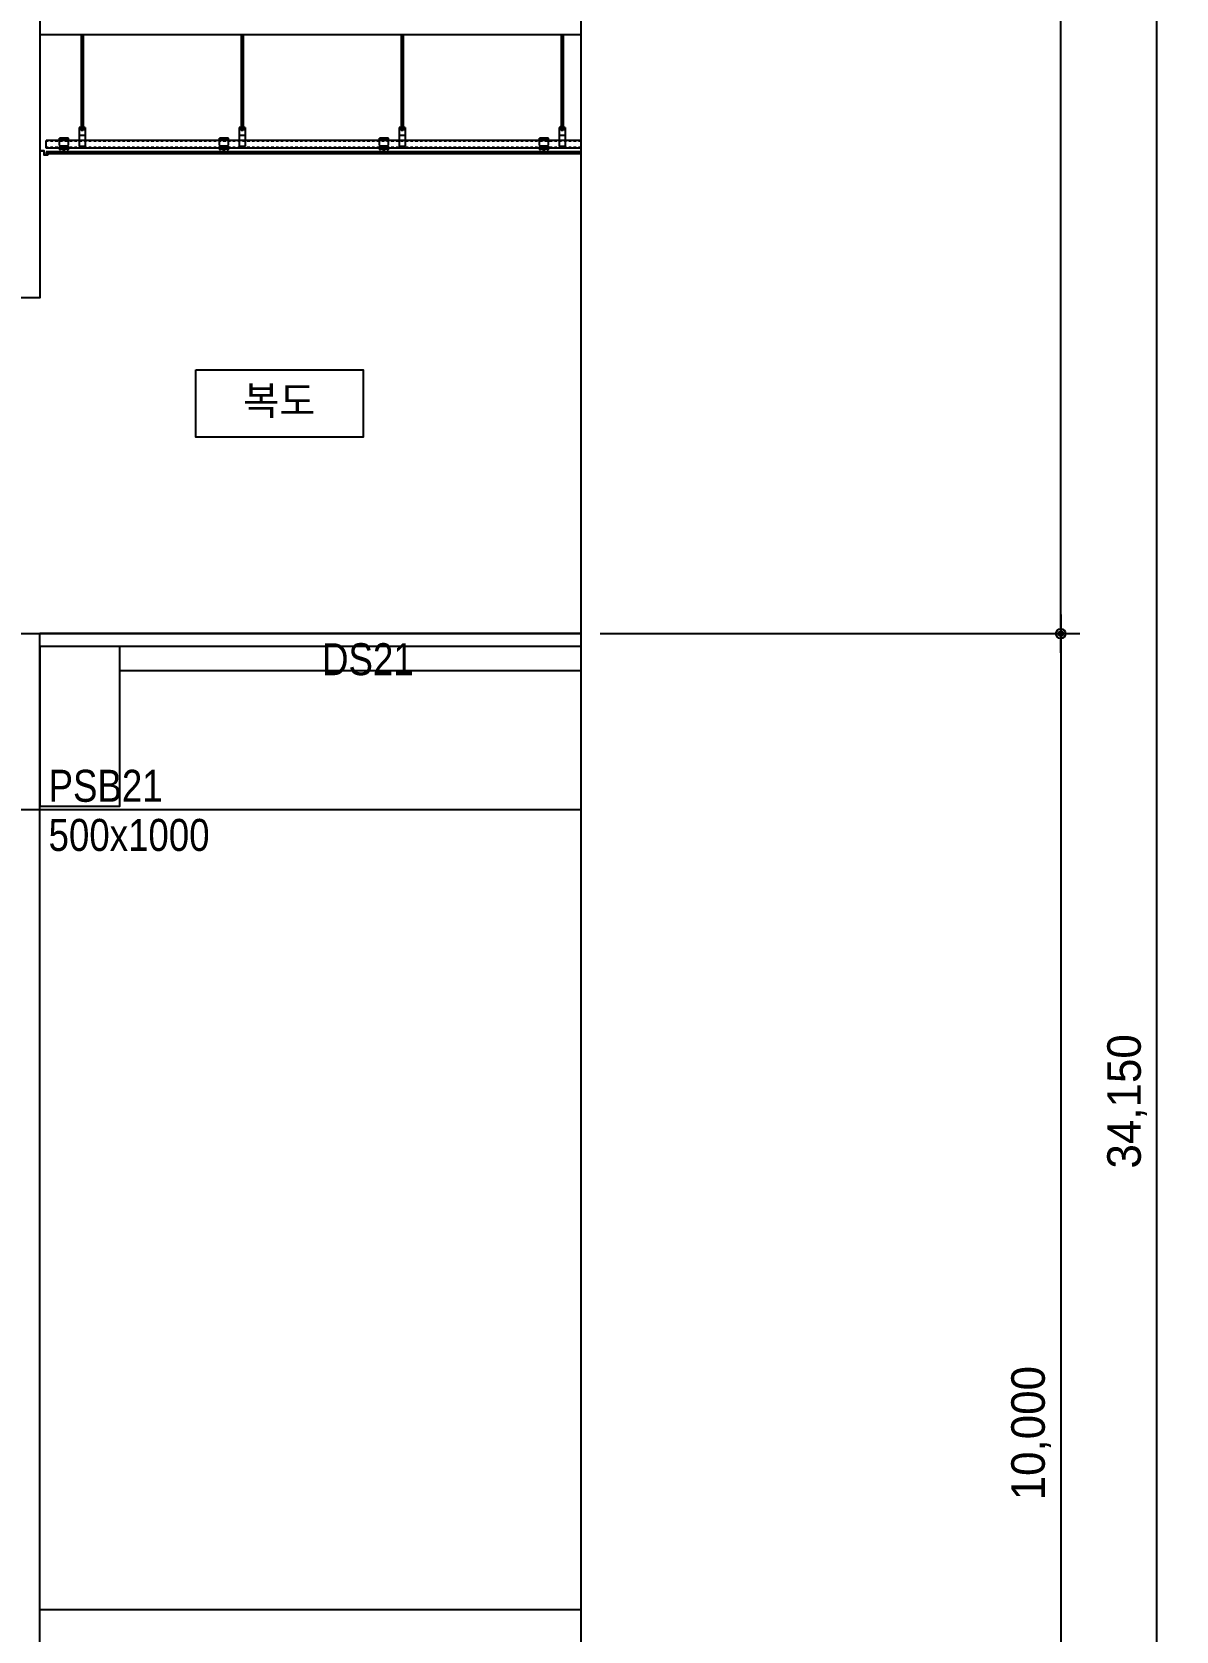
# Model space of a CAD drawing. Header units: millimetres. Extents: x 11948722 to 13111668, y -10771712 to -10232988.
# Drawn here: x 12080564 to 12087714, y -10552400 to -10542400 of the extents above; entities that cross this region are included whole.
import ezdxf
from ezdxf.enums import TextEntityAlignment as Align

# ---------------------------------------------------------------- set-up
doc = ezdxf.new("R2010")
doc.units = ezdxf.units.MM
doc.header["$LTSCALE"] = 150
doc.header["$MEASUREMENT"] = 0
doc.linetypes.add('CEN', pattern=[6.2, 6, -0.1, 0, -0.1])
doc.linetypes.add('HIDDEN', pattern=[2, 1, -1])
doc.layers.get('0').update_dxf_attribs({"linetype": 'CONTINUOUS'})
doc.layers.get('Defpoints').update_dxf_attribs({"color": 117, "linetype": 'CONTINUOUS'})
for name, color, linetype in [('4', 4, 'CONTINUOUS'), ('8', 8, 'CONTINUOUS'), ('A-중심선', 10, 'CEN'), ('CON-C', 2, 'CONTINUOUS'), ('ELE-06', 6, 'CONTINUOUS'), ('FIN', 5, 'CONTINUOUS'), ('Xref-계단단면도$0$3 dim0', 7, 'CONTINUOUS'), ('Xref-계단단면도$0$ELE-3', 6, 'CONTINUOUS'), ('Xref-계단단면도$0$TEX', 3, 'CONTINUOUS'), ('Xref-계단단면도$0$TEX-SYM', 3, 'CONTINUOUS')]:
    doc.layers.add(name, color=color, linetype=linetype)
doc.styles.add('A.NARROW', font='ARIALN.TTF')
doc.styles.add('Xref-계단단면도$0$나눔고딕 Se', font='')
doc.styles.add('Xref-계단단면도$0$돋움', font='')
doc.styles.get('Xref-계단단면도$0$나눔고딕 Se').set_extended_font_data('Dotum')
doc.styles.get('Xref-계단단면도$0$돋움').set_extended_font_data('Dotum')
doc.dimstyles.new('Xref-계단단면도$0$A1-100', dxfattribs={"dimtxt": 3, "dimasz": 1, "dimexe": 2, "dimexo": 2, "dimgap": 1, "dimtad": 1, "dimdec": 0, "dimzin": 12, "dimdsep": 46, "dimlunit": 6, "dimtxsty": 'Xref-계단단면도$0$나눔고딕 Se', "dimblk1": 'Xref-계단단면도$0$DIMDOT', "dimblk2": 'Xref-계단단면도$0$DIMDOT', "dimsah": 1, "dimcen": -1, "dimdle": 2, "dimclrd": 256, "dimclre": 256, "dimclrt": 3, "dimadec": 0, "dimazin": 0, "dimtfac": 1, "dimtdec": 0, "dimtix": 1, "dimtmove": 2, "dimatfit": 3, "dimldrblk": 'Xref-계단단면도$0$DIMDOT', "dimfxl": 1, "dimtvp": 1, "dimtolj": 1, "dimtzin": 12, "dimlwd": -1, "dimlwe": -1, "dimarcsym": 0})

# ---------------------------------------------------------------- blocks, each defined once
blk = doc.blocks.new('Xref-계단단면도$0$DIMDOT')
at = {"color": 0}
blk.add_line((-2, 0), (2, 0), dxfattribs=at)
for radius in [0.5, 0.25]:
    blk.add_circle((0, 0), radius, dxfattribs=at)
blk = doc.blocks.new('*D742')
at = {"layer": 'Defpoints', "color": 0, "transparency": 16777216}
for p in [(12083994, -10532013), (12087594, -10532013), (12083994, -10566163)]:
    blk.add_point(p, dxfattribs=at)
at = {"layer": 'Xref-계단단면도$0$3 dim0', "transparency": 16777216}
for p, q in [((12084114, -10532013), (12087714, -10532013)), ((12087594, -10566103), (12087594, -10532073)), ((12084114, -10566163), (12087714, -10566163))]:
    blk.add_line(p, q, dxfattribs=at)
at = {"layer": 'Xref-계단단면도$0$3 dim0', "transparency": 16777216, "xscale": 60, "yscale": 60, "zscale": 60}
for p, rotation in [((12087594, -10532013), 90), ((12087594, -10566163), 270)]:
    blk.add_blockref('Xref-계단단면도$0$DIMDOT', p, dxfattribs=dict(at, rotation=rotation))
at = {"layer": 'Xref-계단단면도$0$3 dim0', "color": 3, "transparency": 16777216, "insert": (12087409, -10549088), "char_height": 210, "attachment_point": 5, "rotation": 90, "style": 'Xref-계단단면도$0$나눔고딕 Se'}
blk.add_mtext('\\A1;34,150', dxfattribs=at)
blk = doc.blocks.new('*D744')
at = {"layer": 'Defpoints', "color": 0, "transparency": 16777216}
for p in [(12083994, -10536163), (12086994, -10536163), (12083994, -10546163)]:
    blk.add_point(p, dxfattribs=at)
at = {"layer": 'Xref-계단단면도$0$3 dim0', "transparency": 16777216}
for p, q in [((12084114, -10536163), (12087114, -10536163)), ((12086994, -10546103), (12086994, -10536223)), ((12084114, -10546163), (12087114, -10546163))]:
    blk.add_line(p, q, dxfattribs=at)
at = {"layer": 'Xref-계단단면도$0$3 dim0', "transparency": 16777216, "xscale": 60, "yscale": 60, "zscale": 60}
for p, rotation in [((12086994, -10536163), 90), ((12086994, -10546163), 270)]:
    blk.add_blockref('Xref-계단단면도$0$DIMDOT', p, dxfattribs=dict(at, rotation=rotation))
at = {"layer": 'Xref-계단단면도$0$3 dim0', "color": 3, "transparency": 16777216, "insert": (12086809, -10541163), "char_height": 210, "attachment_point": 5, "rotation": 90, "style": 'Xref-계단단면도$0$나눔고딕 Se'}
blk.add_mtext('\\A1;10,000', dxfattribs=at)
blk = doc.blocks.new('*D745')
at = {"layer": 'Defpoints', "color": 0, "transparency": 16777216}
for p in [(12083994, -10546163), (12083994, -10556163), (12086994, -10556163)]:
    blk.add_point(p, dxfattribs=at)
at = {"layer": 'Xref-계단단면도$0$3 dim0', "transparency": 16777216}
for p, q in [((12084114, -10546163), (12087114, -10546163)), ((12086994, -10546223), (12086994, -10556103)), ((12084114, -10556163), (12087114, -10556163))]:
    blk.add_line(p, q, dxfattribs=at)
at = {"layer": 'Xref-계단단면도$0$3 dim0', "transparency": 16777216, "xscale": 60, "yscale": 60, "zscale": 60}
for p, rotation in [((12086994, -10546163), 90), ((12086994, -10556163), 270)]:
    blk.add_blockref('Xref-계단단면도$0$DIMDOT', p, dxfattribs=dict(at, rotation=rotation))
at = {"layer": 'Xref-계단단면도$0$3 dim0', "color": 3, "transparency": 16777216, "insert": (12086809, -10551163), "char_height": 210, "attachment_point": 5, "rotation": 90, "style": 'Xref-계단단면도$0$나눔고딕 Se'}
blk.add_mtext('\\A1;10,000', dxfattribs=at)

msp = doc.modelspace()

# ---------------------------------------------------------------- linework, layer by layer
at = {"layer": '4', "ltscale": 0.1}
msp.add_lwpolyline([(12080663.6, -10543168.8), (12080663.6, -10543162.8), (12080662.6, -10543162.8), (12080662.6, -10543167.8), (12080639.6, -10543167.8), (12080639.6, -10543142.8), (12080614.6, -10543142.8), (12080614.6, -10543118.8), (12080613.6, -10543118.8), (12080613.6, -10543143.8), (12080638.6, -10543143.8), (12080638.6, -10543168.8), (12080663.6, -10543168.8)], dxfattribs=at)
at = {"layer": '8'}
for p, q in [((12080871.6, -10542417.8), (12080871.6, -10542994)), ((12080882.9, -10542417.8), (12080882.9, -10542994)), ((12081871.6, -10542417.8), (12081871.6, -10542994)), ((12081882.9, -10542417.8), (12081882.9, -10542994)), ((12082871.6, -10542417.8), (12082871.6, -10542994)), ((12082882.9, -10542417.8), (12082882.9, -10542994)), ((12083871.6, -10542417.8), (12083871.6, -10542994)), ((12083882.9, -10542417.8), (12083882.9, -10542994)), ((12080858.5, -10542997.8), (12080858.5, -10543116.5)), ((12080896, -10542997.8), (12080858.5, -10542997.8)), ((12080888.5, -10542994), (12080866, -10542994)), ((12080866, -10542994), (12080866, -10542997.8)), ((12080869.8, -10542994), (12080869.8, -10542997.8)), ((12080882.9, -10542989), (12080871.6, -10542989)), ((12080882.9, -10542991.5), (12080871.6, -10542991.5)), ((12080884.8, -10542994), (12080884.8, -10542997.8)), ((12080888.5, -10542994), (12080888.5, -10542997.8)), ((12080896, -10542997.8), (12080896, -10543116.5)), ((12081858.5, -10542997.8), (12081858.5, -10543116.5)), ((12081896, -10542997.8), (12081858.5, -10542997.8)), ((12081888.5, -10542994), (12081866, -10542994)), ((12081866, -10542994), (12081866, -10542997.8)), ((12081869.8, -10542994), (12081869.8, -10542997.8)), ((12081882.9, -10542989), (12081871.6, -10542989)), ((12081882.9, -10542991.5), (12081871.6, -10542991.5)), ((12081884.8, -10542994), (12081884.8, -10542997.8)), ((12081888.5, -10542994), (12081888.5, -10542997.8)), ((12081896, -10542997.8), (12081896, -10543116.5)), ((12082858.5, -10542997.8), (12082858.5, -10543116.5)), ((12082896, -10542997.8), (12082858.5, -10542997.8)), ((12082888.5, -10542994), (12082866, -10542994)), ((12082866, -10542994), (12082866, -10542997.8)), ((12082869.8, -10542994), (12082869.8, -10542997.8)), ((12082882.9, -10542989), (12082871.6, -10542989)), ((12082882.9, -10542991.5), (12082871.6, -10542991.5)), ((12082884.8, -10542994), (12082884.8, -10542997.8)), ((12082888.5, -10542994), (12082888.5, -10542997.8)), ((12082896, -10542997.8), (12082896, -10543116.5)), ((12083858.5, -10542997.8), (12083858.5, -10543116.5)), ((12083896, -10542997.8), (12083858.5, -10542997.8)), ((12083888.5, -10542994), (12083866, -10542994)), ((12083866, -10542994), (12083866, -10542997.8)), ((12083869.8, -10542994), (12083869.8, -10542997.8)), ((12083882.9, -10542989), (12083871.6, -10542989)), ((12083882.9, -10542991.5), (12083871.6, -10542991.5)), ((12083884.8, -10542994), (12083884.8, -10542997.8)), ((12083888.5, -10542994), (12083888.5, -10542997.8)), ((12083896, -10542997.8), (12083896, -10543116.5)), ((12080791.3, -10543064), (12080735, -10543064)), ((12080735, -10543107.8), (12080735, -10543064)), ((12080791.3, -10543066.5), (12080735, -10543066.5)), ((12080738.6, -10543075.3), (12080735, -10543075.3)), ((12080743.8, -10543075.3), (12080740, -10543075.3)), ((12080743.8, -10543069.4), (12080743.8, -10543064)), ((12080743.8, -10543075.3), (12080743.8, -10543071.1)), ((12080758.8, -10543069.4), (12080758.8, -10543064)), ((12080758.8, -10543075.3), (12080758.8, -10543071.1)), ((12080762.8, -10543075.3), (12080758.8, -10543075.3)), ((12080767.5, -10543075.3), (12080764.5, -10543075.3)), ((12080767.5, -10543069.4), (12080767.5, -10543064)), ((12080767.5, -10543075.3), (12080767.5, -10543071.1)), ((12080782.5, -10543069.4), (12080782.5, -10543064)), ((12080782.5, -10543075.3), (12080782.5, -10543071.1)), ((12080785.6, -10543075.3), (12080782.5, -10543075.3)), ((12080791.3, -10543075.3), (12080787.6, -10543075.3)), ((12080791.3, -10543107.8), (12080791.3, -10543064)), ((12080896, -10543001.5), (12080858.5, -10543001.5)), ((12080896, -10543047.8), (12080858.5, -10543047.8)), ((12080866, -10543001.5), (12080866, -10543005.3)), ((12080888.5, -10543005.3), (12080866, -10543005.3)), ((12080869.8, -10543001.5), (12080869.8, -10543005.3)), ((12080871.6, -10543005.3), (12080871.6, -10543016.5)), ((12080882.9, -10543006.5), (12080871.6, -10543006.5)), ((12080882.9, -10543009), (12080871.6, -10543009)), ((12080882.9, -10543011.5), (12080871.6, -10543011.5)), ((12080882.9, -10543014), (12080871.6, -10543014)), ((12080882.9, -10543014), (12080871.6, -10543014)), ((12080882.9, -10543016.5), (12080871.6, -10543016.5)), ((12080882.9, -10543005.3), (12080882.9, -10543016.5)), ((12080884.8, -10543001.5), (12080884.8, -10543005.3)), ((12080888.5, -10543001.5), (12080888.5, -10543005.3)), ((12081791.3, -10543064), (12081735, -10543064)), ((12081735, -10543107.8), (12081735, -10543064)), ((12081791.3, -10543066.5), (12081735, -10543066.5)), ((12081738.6, -10543075.3), (12081735, -10543075.3)), ((12081743.8, -10543075.3), (12081740, -10543075.3)), ((12081743.8, -10543069.4), (12081743.8, -10543064)), ((12081743.8, -10543075.3), (12081743.8, -10543071.1)), ((12081758.8, -10543069.4), (12081758.8, -10543064)), ((12081758.8, -10543075.3), (12081758.8, -10543071.1)), ((12081762.8, -10543075.3), (12081758.8, -10543075.3)), ((12081767.5, -10543075.3), (12081764.5, -10543075.3)), ((12081767.5, -10543069.4), (12081767.5, -10543064)), ((12081767.5, -10543075.3), (12081767.5, -10543071.1)), ((12081782.5, -10543069.4), (12081782.5, -10543064)), ((12081782.5, -10543075.3), (12081782.5, -10543071.1)), ((12081785.6, -10543075.3), (12081782.5, -10543075.3)), ((12081791.3, -10543075.3), (12081787.6, -10543075.3)), ((12081791.3, -10543107.8), (12081791.3, -10543064)), ((12081896, -10543001.5), (12081858.5, -10543001.5)), ((12081896, -10543047.8), (12081858.5, -10543047.8)), ((12081866, -10543001.5), (12081866, -10543005.3)), ((12081888.5, -10543005.3), (12081866, -10543005.3)), ((12081869.8, -10543001.5), (12081869.8, -10543005.3)), ((12081871.6, -10543005.3), (12081871.6, -10543016.5)), ((12081882.9, -10543006.5), (12081871.6, -10543006.5)), ((12081882.9, -10543009), (12081871.6, -10543009)), ((12081882.9, -10543011.5), (12081871.6, -10543011.5)), ((12081882.9, -10543014), (12081871.6, -10543014)), ((12081882.9, -10543014), (12081871.6, -10543014)), ((12081882.9, -10543016.5), (12081871.6, -10543016.5)), ((12081882.9, -10543005.3), (12081882.9, -10543016.5)), ((12081884.8, -10543001.5), (12081884.8, -10543005.3)), ((12081888.5, -10543001.5), (12081888.5, -10543005.3)), ((12082791.3, -10543064), (12082735, -10543064)), ((12082735, -10543107.8), (12082735, -10543064)), ((12082791.3, -10543066.5), (12082735, -10543066.5)), ((12082738.6, -10543075.3), (12082735, -10543075.3)), ((12082743.8, -10543075.3), (12082740, -10543075.3)), ((12082743.8, -10543069.4), (12082743.8, -10543064)), ((12082743.8, -10543075.3), (12082743.8, -10543071.1)), ((12082758.8, -10543069.4), (12082758.8, -10543064)), ((12082758.8, -10543075.3), (12082758.8, -10543071.1)), ((12082762.8, -10543075.3), (12082758.8, -10543075.3)), ((12082767.5, -10543075.3), (12082764.5, -10543075.3)), ((12082767.5, -10543069.4), (12082767.5, -10543064)), ((12082767.5, -10543075.3), (12082767.5, -10543071.1)), ((12082782.5, -10543069.4), (12082782.5, -10543064)), ((12082782.5, -10543075.3), (12082782.5, -10543071.1)), ((12082785.6, -10543075.3), (12082782.5, -10543075.3)), ((12082791.3, -10543075.3), (12082787.6, -10543075.3)), ((12082791.3, -10543107.8), (12082791.3, -10543064)), ((12082896, -10543001.5), (12082858.5, -10543001.5)), ((12082896, -10543047.8), (12082858.5, -10543047.8)), ((12082866, -10543001.5), (12082866, -10543005.3)), ((12082888.5, -10543005.3), (12082866, -10543005.3)), ((12082869.8, -10543001.5), (12082869.8, -10543005.3)), ((12082871.6, -10543005.3), (12082871.6, -10543016.5)), ((12082882.9, -10543006.5), (12082871.6, -10543006.5)), ((12082882.9, -10543009), (12082871.6, -10543009)), ((12082882.9, -10543011.5), (12082871.6, -10543011.5)), ((12082882.9, -10543014), (12082871.6, -10543014)), ((12082882.9, -10543014), (12082871.6, -10543014)), ((12082882.9, -10543016.5), (12082871.6, -10543016.5)), ((12082882.9, -10543005.3), (12082882.9, -10543016.5)), ((12082884.8, -10543001.5), (12082884.8, -10543005.3)), ((12082888.5, -10543001.5), (12082888.5, -10543005.3)), ((12083791.3, -10543064), (12083735, -10543064)), ((12083735, -10543107.8), (12083735, -10543064)), ((12083791.3, -10543066.5), (12083735, -10543066.5)), ((12083738.6, -10543075.3), (12083735, -10543075.3)), ((12083743.8, -10543075.3), (12083740, -10543075.3)), ((12083743.8, -10543069.4), (12083743.8, -10543064)), ((12083743.8, -10543075.3), (12083743.8, -10543071.1)), ((12083758.8, -10543069.4), (12083758.8, -10543064)), ((12083758.8, -10543075.3), (12083758.8, -10543071.1)), ((12083762.8, -10543075.3), (12083758.8, -10543075.3)), ((12083767.5, -10543075.3), (12083764.5, -10543075.3)), ((12083767.5, -10543069.4), (12083767.5, -10543064)), ((12083767.5, -10543075.3), (12083767.5, -10543071.1)), ((12083782.5, -10543069.4), (12083782.5, -10543064)), ((12083782.5, -10543075.3), (12083782.5, -10543071.1)), ((12083785.6, -10543075.3), (12083782.5, -10543075.3)), ((12083791.3, -10543075.3), (12083787.6, -10543075.3)), ((12083791.3, -10543107.8), (12083791.3, -10543064)), ((12083896, -10543001.5), (12083858.5, -10543001.5)), ((12083896, -10543047.8), (12083858.5, -10543047.8)), ((12083866, -10543001.5), (12083866, -10543005.3)), ((12083888.5, -10543005.3), (12083866, -10543005.3)), ((12083869.8, -10543001.5), (12083869.8, -10543005.3)), ((12083871.6, -10543005.3), (12083871.6, -10543016.5)), ((12083882.9, -10543006.5), (12083871.6, -10543006.5)), ((12083882.9, -10543009), (12083871.6, -10543009)), ((12083882.9, -10543011.5), (12083871.6, -10543011.5)), ((12083882.9, -10543014), (12083871.6, -10543014)), ((12083882.9, -10543014), (12083871.6, -10543014)), ((12083882.9, -10543016.5), (12083871.6, -10543016.5)), ((12083882.9, -10543005.3), (12083882.9, -10543016.5)), ((12083884.8, -10543001.5), (12083884.8, -10543005.3)), ((12083888.5, -10543001.5), (12083888.5, -10543005.3)), ((12080741.3, -10543114), (12080735, -10543107.8)), ((12080735, -10543114), (12080735, -10543137.8)), ((12080741.3, -10543114), (12080735, -10543114)), ((12080735, -10543137.8), (12080742.5, -10543137.8)), ((12080737.5, -10543116.5), (12080737.5, -10543135.3)), ((12080741.3, -10543116.5), (12080737.5, -10543116.5)), ((12080788.8, -10543124), (12080737.5, -10543124)), ((12080737.5, -10543135.3), (12080740.4, -10543135.3)), ((12080785, -10543114), (12080741.3, -10543114)), ((12080741.3, -10543116.5), (12080741.3, -10543114)), ((12080755, -10543137.8), (12080771.3, -10543137.8)), ((12080757.1, -10543135.3), (12080769.1, -10543135.3)), ((12080783.8, -10543137.8), (12080791.3, -10543137.8)), ((12080785, -10543114), (12080791.3, -10543107.8)), ((12080791.3, -10543114), (12080785, -10543114)), ((12080785, -10543116.5), (12080785, -10543114)), ((12080788.8, -10543116.5), (12080785, -10543116.5)), ((12080785.9, -10543135.3), (12080788.8, -10543135.3)), ((12080788.8, -10543135.3), (12080788.8, -10543116.5)), ((12080791.3, -10543137.8), (12080791.3, -10543114)), ((12080896, -10543116.5), (12080858.5, -10543116.5)), ((12081741.3, -10543114), (12081735, -10543107.8)), ((12081735, -10543114), (12081735, -10543137.8)), ((12081741.3, -10543114), (12081735, -10543114)), ((12081735, -10543137.8), (12081742.5, -10543137.8)), ((12081737.5, -10543116.5), (12081737.5, -10543135.3)), ((12081741.3, -10543116.5), (12081737.5, -10543116.5)), ((12081788.8, -10543124), (12081737.5, -10543124)), ((12081737.5, -10543135.3), (12081740.4, -10543135.3)), ((12081785, -10543114), (12081741.3, -10543114)), ((12081741.3, -10543116.5), (12081741.3, -10543114)), ((12081755, -10543137.8), (12081771.3, -10543137.8)), ((12081757.1, -10543135.3), (12081769.1, -10543135.3)), ((12081783.8, -10543137.8), (12081791.3, -10543137.8)), ((12081785, -10543114), (12081791.3, -10543107.8)), ((12081791.3, -10543114), (12081785, -10543114)), ((12081785, -10543116.5), (12081785, -10543114)), ((12081788.8, -10543116.5), (12081785, -10543116.5)), ((12081785.9, -10543135.3), (12081788.8, -10543135.3)), ((12081788.8, -10543135.3), (12081788.8, -10543116.5)), ((12081791.3, -10543137.8), (12081791.3, -10543114)), ((12081896, -10543116.5), (12081858.5, -10543116.5)), ((12082741.3, -10543114), (12082735, -10543107.8)), ((12082735, -10543114), (12082735, -10543137.8)), ((12082741.3, -10543114), (12082735, -10543114)), ((12082735, -10543137.8), (12082742.5, -10543137.8)), ((12082737.5, -10543116.5), (12082737.5, -10543135.3)), ((12082741.3, -10543116.5), (12082737.5, -10543116.5)), ((12082788.8, -10543124), (12082737.5, -10543124)), ((12082737.5, -10543135.3), (12082740.4, -10543135.3)), ((12082785, -10543114), (12082741.3, -10543114)), ((12082741.3, -10543116.5), (12082741.3, -10543114)), ((12082755, -10543137.8), (12082771.3, -10543137.8)), ((12082757.1, -10543135.3), (12082769.1, -10543135.3)), ((12082783.8, -10543137.8), (12082791.3, -10543137.8)), ((12082785, -10543114), (12082791.3, -10543107.8)), ((12082785, -10543116.5), (12082785, -10543114)), ((12082791.3, -10543114), (12082785, -10543114)), ((12082788.8, -10543116.5), (12082785, -10543116.5)), ((12082785.9, -10543135.3), (12082788.8, -10543135.3)), ((12082788.8, -10543135.3), (12082788.8, -10543116.5)), ((12082791.3, -10543137.8), (12082791.3, -10543114)), ((12082896, -10543116.5), (12082858.5, -10543116.5)), ((12083741.3, -10543114), (12083735, -10543107.8)), ((12083735, -10543114), (12083735, -10543137.8)), ((12083741.3, -10543114), (12083735, -10543114)), ((12083735, -10543137.8), (12083742.5, -10543137.8)), ((12083737.5, -10543116.5), (12083737.5, -10543135.3)), ((12083741.3, -10543116.5), (12083737.5, -10543116.5)), ((12083788.8, -10543124), (12083737.5, -10543124)), ((12083737.5, -10543135.3), (12083740.4, -10543135.3)), ((12083785, -10543114), (12083741.3, -10543114)), ((12083741.3, -10543116.5), (12083741.3, -10543114)), ((12083755, -10543137.8), (12083771.3, -10543137.8)), ((12083757.1, -10543135.3), (12083769.1, -10543135.3)), ((12083783.8, -10543137.8), (12083791.3, -10543137.8)), ((12083785, -10543114), (12083791.3, -10543107.8)), ((12083785, -10543116.5), (12083785, -10543114)), ((12083791.3, -10543114), (12083785, -10543114)), ((12083788.8, -10543116.5), (12083785, -10543116.5)), ((12083785.9, -10543135.3), (12083788.8, -10543135.3)), ((12083788.8, -10543135.3), (12083788.8, -10543116.5)), ((12083791.3, -10543137.8), (12083791.3, -10543114)), ((12083896, -10543116.5), (12083858.5, -10543116.5))]:
    msp.add_line(p, q, dxfattribs=at)
at = {"layer": '8', "linetype": 'HIDDEN', "ltscale": 0.1}
for p, q in [((12083994.3, -10543082.8), (12080652.6, -10543082.8)), ((12083994.3, -10543122.8), (12080652.6, -10543122.8))]:
    msp.add_line(p, q, dxfattribs=at)
at = {"layer": '8'}
for centre, radius, start, end in [((12080748.8, -10543137.8), 8.75, 16.60155, 163.39845), ((12080748.8, -10543137.8), 6.25, 0, 180), ((12080777.5, -10543137.8), 8.75, 16.60155, 163.39845), ((12080777.5, -10543137.8), 6.25, 0, 180), ((12081748.8, -10543137.8), 8.75, 16.60155, 163.39845), ((12081748.8, -10543137.8), 6.25, 0, 180), ((12081777.5, -10543137.8), 8.75, 16.60155, 163.39845), ((12081777.5, -10543137.8), 6.25, 0, 180), ((12082748.8, -10543137.8), 8.75, 16.60155, 163.39845), ((12082748.8, -10543137.8), 6.25, 0, 180), ((12082777.5, -10543137.8), 8.75, 16.60155, 163.39845), ((12082777.5, -10543137.8), 6.25, 0, 180), ((12083748.8, -10543137.8), 8.75, 16.60155, 163.39845), ((12083748.8, -10543137.8), 6.25, 0, 180), ((12083777.5, -10543137.8), 8.75, 16.60155, 163.39845), ((12083777.5, -10543137.8), 6.25, 0, 180)]:
    msp.add_arc(centre, radius, start, end, dxfattribs=at)
at = {"layer": 'A-중심선', "linetype": 'ByBlock', "ltscale": 0.5}
for p, q in [((12066368.4, -10546162.8), (12083994.3, -10546162.8)), ((12066368.4, -10547262.8), (12083994.3, -10547262.8))]:
    msp.add_line(p, q, dxfattribs=at)
at = {"layer": 'CON-C', "ltscale": 1200}
for p, q in [((12080313.6, -10546162.8), (12080613.6, -10546162.8)), ((12083994.3, -10546242.8), (12080613.6, -10546242.8))]:
    msp.add_line(p, q, dxfattribs=at)
at = {"layer": 'CON-C', "ltscale": 1200, "flags": 128}
for points in [[(12080613.6, -10537222.8), (12080613.6, -10537222.8), (12080613.6, -10544062.8), (12080313.6, -10544062.8), (12080313.6, -10536412.8), (12076713.6, -10536412.8), (12076713.6, -10540362.8)], [(12076713.6, -10550362.8), (12076713.6, -10546352.8), (12080313.6, -10546352.8), (12080313.6, -10554062.8), (12080613.6, -10554062.8), (12080613.6, -10546162.8)], [(12081113.6, -10546392.8), (12083994.3, -10546392.8)]]:
    msp.add_lwpolyline(points, dxfattribs=at)
at = {"layer": 'CON-C'}
msp.add_lwpolyline([(12080613.6, -10547242.8), (12081113.6, -10547242.8), (12081113.6, -10546242.8), (12080613.6, -10546242.8)], close=True, dxfattribs=at)
at = {"layer": 'Defpoints', "ltscale": 1200}
msp.add_lwpolyline([(12066368.4, -10525959.4), (12083994.3, -10525959.4), (12083994.3, -10580443.8), (12066368.4, -10580443.8)], close=True, dxfattribs=at)
at = {"layer": 'ELE-06'}
msp.add_line((12083994.3, -10546162.8), (12080613.6, -10546162.8), dxfattribs=at)
at = {"layer": 'FIN', "color": 8}
for p, q in [((12083994.3, -10543079), (12080652.6, -10543079)), ((12080652.6, -10543126.5), (12080652.6, -10543079)), ((12083994.3, -10543126.5), (12080652.6, -10543126.5))]:
    msp.add_line(p, q, dxfattribs=at)
at = {"layer": 'FIN', "color": 150}
for p, q in [((12083994.3, -10543150.3), (12080652.6, -10543150.3)), ((12083994.3, -10543162.8), (12080652.6, -10543162.8))]:
    msp.add_line(p, q, dxfattribs=at)
at = {"layer": 'FIN', "color": 150, "flags": 128}
msp.add_lwpolyline([(12080652.6, -10543150.3), (12080652.6, -10543162.8)], dxfattribs=at)
at = {"layer": 'Xref-계단단면도$0$ELE-3'}
for p, q in [((12083994.3, -10542417.8), (12080613.6, -10542417.8)), ((12083994.3, -10552267.8), (12080613.6, -10552267.8))]:
    msp.add_line(p, q, dxfattribs=at)
at = {"layer": 'Xref-계단단면도$0$TEX-SYM'}
msp.add_lwpolyline([(12081588.2, -10544514.1), (12082632.6, -10544514.1), (12082632.6, -10544934.1), (12081588.2, -10544934.1)], close=True, dxfattribs=at)

# ---------------------------------------------------------------- texts
at = {"layer": 'Defpoints', "style": 'A.NARROW'}
for s, p in [('DS21', (12082376.6, -10546322.8)), ('PSB21', (12080667.2, -10547114.4)), ('500x1000', (12080667.2, -10547421.8))]:
    msp.add_text(s, height=200, dxfattribs=at).set_placement(p, align=Align.MIDDLE_LEFT)
at = {"layer": 'Xref-계단단면도$0$TEX', "style": 'Xref-계단단면도$0$돋움'}
msp.add_text('복도', height=180, dxfattribs=at).set_placement((12081883.6, -10544706.1), align=Align.MIDDLE_LEFT)

# ---------------------------------------------------------------- dimensions: what is measured, and where the dimension line sits
at = {"layer": 'Xref-계단단면도$0$3 dim0'}
for base, p1, p2, angle, picture, middle in [((12087594.3, -10532012.8), (12083994.3, -10566162.8), (12083994.3, -10532012.8), 90, '*D742', (12087409, -10549087.8)), ((12086994.3, -10536162.8), (12083994.3, -10546162.8), (12083994.3, -10536162.8), 270, '*D744', (12086809, -10541162.8)), ((12086994.3, -10556162.8), (12083994.3, -10546162.8), (12083994.3, -10556162.8), 90, '*D745', (12086809, -10551162.8))]:
    dim = msp.add_linear_dim(base=base, p1=p1, p2=p2, angle=angle, dimstyle='Xref-계단단면도$0$A1-100', override={"dimscale": 60, "dimtxt": 3.5}, dxfattribs=at)
    dim.commit()
    dim.dimension.update_dxf_attribs({"geometry": picture, "text_midpoint": middle})

doc.saveas('drawing.dxf')
